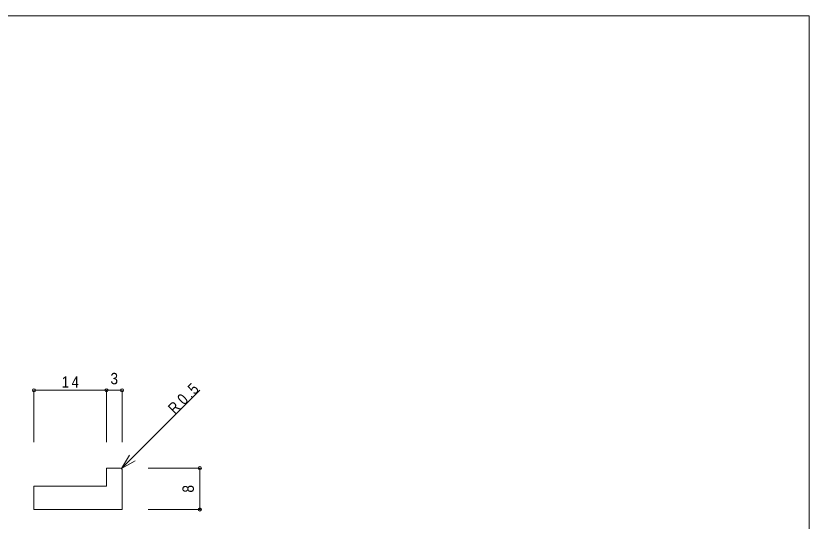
# Model space of a CAD drawing. Units: millimetres on the paper. Extents: x -141 to 141, y -98 to 98.
# Drawn here: x -12 to 141, y 0 to 97.5 of the extents above; entities that cross this region are included whole.
import ezdxf
from ezdxf.enums import TextEntityAlignment as Align

# ---------------------------------------------------------------- set-up
doc = ezdxf.new("R2010")
doc.units = ezdxf.units.MM
doc.header["$PDMODE"] = 32
doc.header["$PDSIZE"] = 0.6
for name, color, linetype, lineweight in [('0-0_ＫＢ製品', 2, 'Continuous', 9), ('0-3_寸法', 4, 'Continuous', 9), ('0-4_引出線字', 4, 'Continuous', 9), ('F-0_図面枠', 5, 'Continuous', 9)]:
    doc.layers.add(name, color=color, linetype=linetype, lineweight=lineweight)
doc.styles.add('HGｺﾞｼｯｸM', font='')
doc.styles.get('HGｺﾞｼｯｸM').set_extended_font_data('HGｺﾞｼｯｸM')

msp = doc.modelspace()

# ---------------------------------------------------------------- linework, layer by layer
at = {"layer": '0-0_ＫＢ製品'}
for p, q in [((8.2, 10.25), (5.5, 10.25)), ((5.5, 10.25), (5.5, 6.75)), ((8.5, 9.95), (8.5, 2.25)), ((5.5, 6.75), (-8.5, 6.75)), ((-8.5, 2.25), (-8.5, 6.75)), ((8.5, 2.25), (-8.5, 2.25))]:
    msp.add_line(p, q, dxfattribs=at)
msp.add_arc((8.2, 9.95), 0.3, 0, 90, dxfattribs=at)
at = {"layer": '0-3_寸法'}
for p, q in [((5.5, 25.25), (-8.5, 25.25)), ((-8.5, 25.25), (-8.5, 15.25)), ((8.5, 25.25), (5.5, 25.25)), ((5.5, 25.25), (5.5, 15.25)), ((8.5, 25.25), (8.5, 15.25)), ((23.5, 10.25), (13.5, 10.25)), ((23.5, 10.25), (23.5, 2.25)), ((23.5, 2.25), (13.5, 2.25))]:
    msp.add_line(p, q, dxfattribs=at)
for p in [(-8.5, 25.25), (5.5, 25.25), (8.5, 25.25), (23.5, 10.25), (23.5, 2.25)]:
    msp.add_point(p, dxfattribs=at)
at = {"layer": '0-4_引出線字'}
for q in [(23.5, 25.25), (9.912, 12.76), (11.01, 11.662)]:
    msp.add_line((8.412, 10.162), q, dxfattribs=at)
at = {"layer": 'F-0_図面枠'}
for p, q in [((-141, 97.5), (141, 97.5)), ((141, 97.5), (141, -97.5))]:
    msp.add_line(p, q, dxfattribs=at)

# ---------------------------------------------------------------- texts
at = {"layer": '0-3_寸法', "color": 7, "style": 'HGｺﾞｼｯｸM', "width": 0.9}
msp.add_text('3', height=2.199, dxfattribs=at).set_placement((6.25, 25.75), align=Align.BOTTOM_LEFT)
msp.add_text('8', height=2.199, rotation=90, dxfattribs=at).set_placement((23, 5.5), align=Align.BOTTOM_LEFT)
at = {"layer": '0-3_寸法', "color": 7, "insert": (-3.125, 25.75), "char_height": 2.199, "attachment_point": 7, "style": 'HGｺﾞｼｯｸM'}
msp.add_mtext('\\T1.36;\\W0.85;14', dxfattribs=at)
at = {"layer": '0-4_引出線字', "color": 7, "insert": (18.727, 20.477), "char_height": 2.199, "attachment_point": 7, "rotation": 45, "style": 'HGｺﾞｼｯｸM'}
msp.add_mtext('\\T1.38;\\W0.85;R0.5', dxfattribs=at)

doc.saveas('drawing.dxf')
